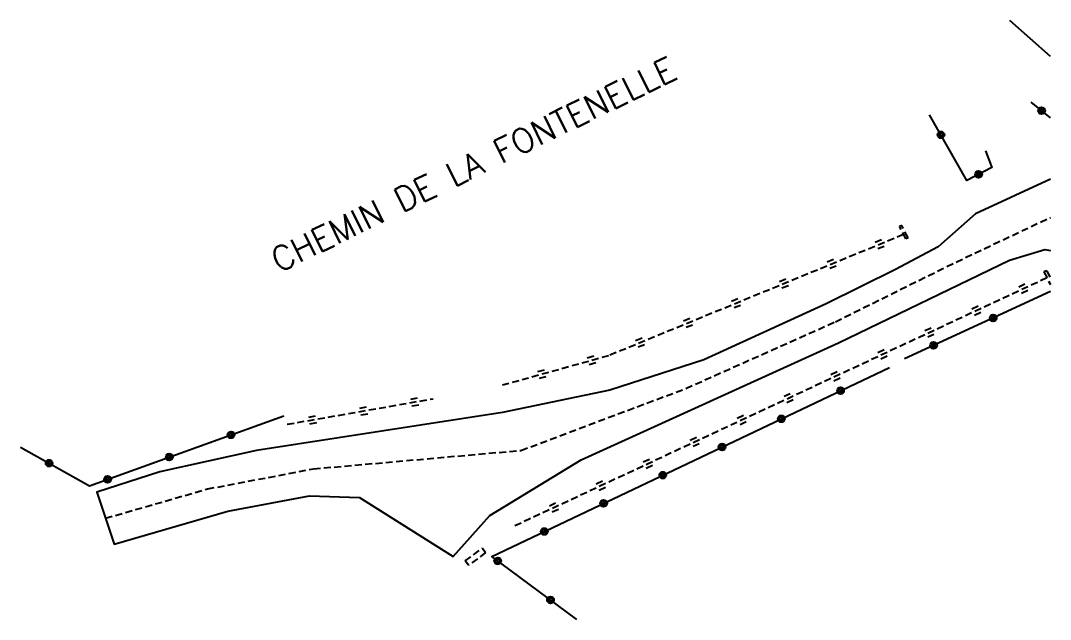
# Model space of a CAD drawing. Header units: millimetres. Extents: x 134000 to 135001, y 142013 to 143000.
# Drawn here: x 134925.4 to 135000, y 142067.4 to 142110.7 of the extents above; entities that cross this region are included whole.
import ezdxf
from ezdxf.enums import TextEntityAlignment as Align

# ---------------------------------------------------------------- set-up
doc = ezdxf.new("R2010")
doc.units = ezdxf.units.MM
doc.linetypes.add('DASHED', pattern=[0.75, 0.5, -0.25])
doc.layers.get('0').update_dxf_attribs({"linetype": 'CONTINUOUS'})
for name, color, linetype in [('W0001', 6, 'DASHED'), ('W0008', 7, 'CONTINUOUS'), ('W0100', 7, 'CONTINUOUS'), ('W0112', 1, 'DASHED'), ('W0220', 5, 'DASHED'), ('W0322', 7, 'CONTINUOUS'), ('W0989', 7, 'CONTINUOUS')]:
    doc.layers.add(name, color=color, linetype=linetype)
doc.styles.get("Standard").update_dxf_attribs({"font": 'romans.shx', "width": 0.85})

# ---------------------------------------------------------------- blocks, each defined once
blk = doc.blocks.new('t220o')
at = {"color": 0, "linetype": 'Continuous'}
for p, q in [((-0.25, 0.25), (0.25, 0.25)), ((-0.25, -0.25), (0.25, -0.25))]:
    blk.add_line(p, q, dxfattribs=at)
blk = doc.blocks.new('t322o')
at = {"color": 0, "linetype": 'Continuous'}
for radius in [0.25, 0.15]:
    blk.add_circle((0, 0), radius, dxfattribs=at)

msp = doc.modelspace()

# ---------------------------------------------------------------- linework, layer by layer
at = {"layer": 'W0001'}
msp.add_lwpolyline([(134931.57, 142074.7), (134938.95, 142076.82), (134946.632, 142078.274), (134961.654, 142079.608), (134973.602, 142084.095), (134984.426, 142088.919), (134992.501, 142092.922), (135000, 142096.474)], dxfattribs=at)
at = {"layer": 'W0008'}
msp.add_lwpolyline([(135000, 142099.233), (134994.575, 142096.733), (134991.864, 142094.339), (134988.781, 142092.694), (134983.751, 142090.211), (134974.905, 142086.162), (134968.088, 142083.968), (134960.316, 142082.362), (134942.49, 142079.61), (134935.485, 142078.06), (134930.945, 142076.586), (134932.194, 142072.813), (134940.432, 142075.217), (134946.335, 142076.31), (134949.966, 142076.205), (134956.737, 142071.934), (134959.402, 142074.909), (134966.02, 142078.927), (134984.64, 142087.402), (134997.04, 142093.368), (134999.596, 142094.143), (135000, 142094.086)], dxfattribs=at)
at = {"layer": 'W0100'}
msp.add_lwpolyline([(135000, 142108.119), (134997.052, 142110.716)], dxfattribs=at)
at = {"layer": 'W0112'}
for p, q in [((134989.232, 142095.887), (134989.074, 142095.818)), ((134989.686, 142094.993), (134989.232, 142095.887)), ((134999.731, 142092.599), (135000, 142092.071)), ((134957.619, 142071.615), (134958.857, 142072.535)), ((134958.857, 142072.535), (134959.095, 142072.214))]:
    msp.add_line(p, q, dxfattribs=at)
for points in [[(134989.686, 142094.993), (134989.528, 142094.924), (134989.074, 142095.818)], [(134999.731, 142092.599), (134999.532, 142092.536), (135000, 142091.618)], [(134959.095, 142072.214), (134957.858, 142071.294), (134957.619, 142071.615)]]:
    msp.add_lwpolyline(points, dxfattribs=at)
at = {"layer": 'W0220'}
for p, q in [((134999.734, 142092.089), (134960.987, 142074.039)), ((134944.729, 142081.499), (134955.295, 142083.35))]:
    msp.add_line(p, q, dxfattribs=at)
msp.add_lwpolyline([(134989.366, 142095.226), (134967.991, 142086.457), (134960.318, 142084.322)], dxfattribs=at)
at = {"layer": 'W0322'}
msp.add_line((135000, 142091.105), (134989.439, 142086.244), dxfattribs=at)
for points in [[(135000, 142103.676), (134998.602, 142104.824)], [(134995.306, 142101.291), (134995.761, 142100.079), (134993.946, 142099.153), (134991.238, 142103.906)], [(134965.703, 142067.378), (134959.541, 142071.932), (134988.343, 142085.615)], [(134925.412, 142079.852), (134930.392, 142077.039), (134944.474, 142082.109)]]:
    msp.add_lwpolyline(points, dxfattribs=at)

# ---------------------------------------------------------------- block references
at = {"layer": 'W0220'}
for p, rotation in [((134987.631, 142094.514), 202.305629096623), ((134984.162, 142093.091), 202.305629096623), ((134980.693, 142091.668), 202.305629096623), ((134998.034, 142091.297), 204.9781450948449), ((134977.223, 142090.244), 202.305629096623), ((134994.635, 142089.714), 204.9781450948449), ((134973.754, 142088.821), 202.305629096623), ((134991.236, 142088.13), 204.9781450948449), ((134970.284, 142087.398), 202.305629096623), ((134966.766, 142086.116), 195.5490755181032), ((134987.837, 142086.547), 204.9781450948449), ((134963.154, 142085.111), 195.5490755181032), ((134984.437, 142084.963), 204.9781450948449), ((134981.038, 142083.38), 204.9781450948449), ((134950.27, 142082.47), 9.936435981787424), ((134953.963, 142083.117), 9.936435981787424), ((134946.576, 142081.823), 9.936435981787424), ((134977.639, 142081.796), 204.9781450948449), ((134974.24, 142080.213), 204.9781450948449), ((134970.84, 142078.629), 204.9781450948449), ((134967.441, 142077.046), 204.9781450948449), ((134964.042, 142075.462), 204.9781450948449)]:
    msp.add_blockref('t220o', p, dxfattribs=dict(at, rotation=rotation))
at = {"layer": 'W0322'}
for p, rotation in [((134999.365, 142104.197), 140.6111939123117), ((134992.068, 142102.448), 119.6720766745008), ((134994.799, 142099.588), 207.0303994912077), ((134995.856, 142089.197), 204.7137401114817), ((134991.541, 142087.211), 204.7137401114817), ((134984.798, 142083.931), 25.41092338971556), ((134980.508, 142081.893), 25.41092338971556), ((134940.653, 142080.733), 19.80054321970786), ((134976.218, 142079.855), 25.41092338971556), ((134927.48, 142078.684), 330.5395216281179), ((134936.184, 142079.124), 19.80054321970786), ((134931.714, 142077.515), 19.80054321970786), ((134971.927, 142077.816), 25.41092338971556), ((134967.637, 142075.778), 25.41092338971556), ((134963.346, 142073.74), 25.41092338971556), ((134959.973, 142071.613), 143.5338347230252), ((134963.793, 142068.79), 143.5338347230252)]:
    msp.add_blockref('t322o', p, dxfattribs=dict(at, rotation=rotation))

# ---------------------------------------------------------------- texts
at = {"layer": 'W0989'}
msp.add_text('CHEMIN DE LA FONTENELLE', height=1.75, rotation=26.01878, dxfattribs=at).set_placement((134958.221, 142100.308), align=Align.MIDDLE)

doc.saveas('drawing.dxf')
